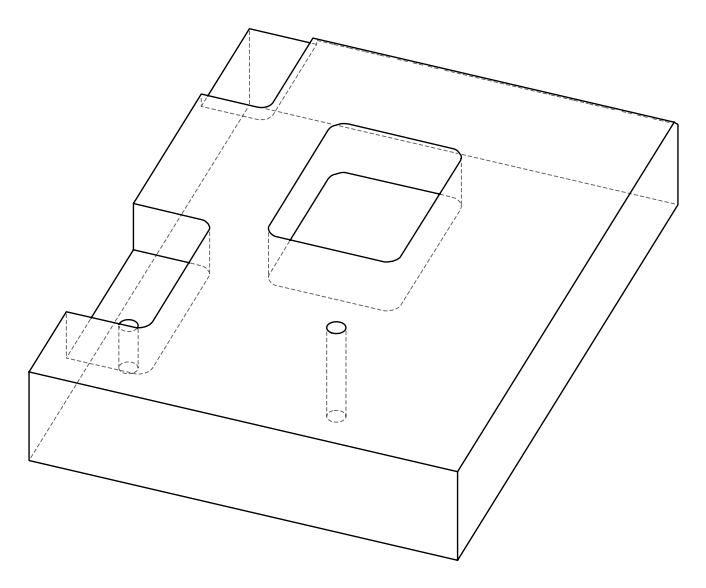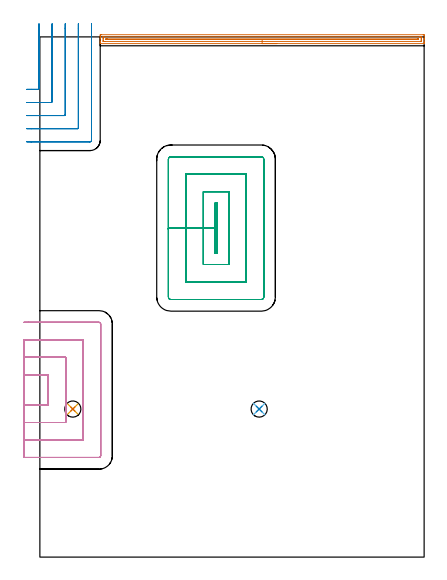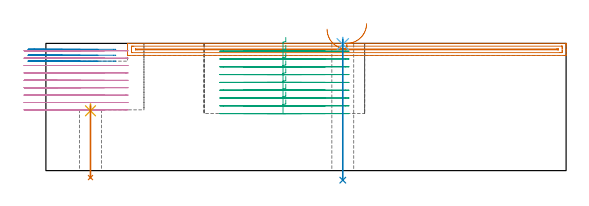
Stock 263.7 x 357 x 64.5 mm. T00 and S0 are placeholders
(PLAN: 8 operations, 5 tool changes, 39.9 min)
(1 AREA_MILL | FG_CHAMFER_SURFACE | UGT0205_001 | 5.49 min | 4214 mm3)
(2 MILL_CORNER_NOTCH_RECTANGULAR | CORNER_NOTCH_RECTANGULAR | NXT0201_011 | Follow Part, ap 3, ae 75% | 3 min | 28896 mm3)
(3 MILL_RECTANGULAR_POCKET | POCKET_RECTANGULAR_STRAIGHT | NXT0201_012 | Follow Part, ap 4, ae 75% | 15.28 min | 327534 mm3)
(4 MILL_SLOT | SLOT_PARTIAL_RECTANGULAR | NXT0201_012 | Follow Part, ap 4, ae 75% | 15.67 min | 180888 mm3)
(5 SPOT_DRILL | STEP1HOLE | NXT0321_9005460120000 | 0.04 min | 40 mm3)
(6 SPOT_DRILL_1 | STEP1HOLE_1 | NXT0321_9005460120000 | 0.03 min | 34 mm3)
(7 DRILL_THROUGH_HOLE_INTO_CENTER | STEP1HOLE | NXT0301_082 | 0.15 min | 2945 mm3)
(8 DRILL_THROUGH_HOLE_INTO_CENTER_1 | STEP1HOLE_1 | UGT0301_222 | 0.29 min | 6237 mm3)
(TOOL UGT0205_001 | Chamfer Mill 20 x 3 x 45 deg. | D20 FL50 Z2)
(TOOL NXT0201_011 | ENDMILL 12mm [2P460-1200-NA 1630] | D12 FL38 Z6)
(TOOL NXT0201_012 | ENDMILL 16mm [2P460-1600-NA 1630] | D16 FL38 Z6)
(TOOL NXT0321_9005460120000 | NC Spot Drill, 142deg, 12mm, Carbide, Uncoated | D12 PA142 FL30 Z2)
(TOOL NXT0301_082 | Carbide Drill 11.1mm [860.1-1110-033A1-MM 2214] | D11.1 PA140 FL55 Z2)
(TOOL UGT0301_222 | Twist Drill 11.1 mm | D11.1 PA118 FL92 Z2)
(OP 1 AREA_MILL)
G17 G21 G94 G90
T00 M6
G54
G17 G0 G90 X162.55 Y352.4 S1061 M3
G43 Z74.5 H0
G94 G1 X162.512 Z73.628 F250.
X162.398 Z72.763
X162.209 Z71.912
X161.947 Z71.08
X161.613 Z70.274
X161.21 Z69.5
X160.742 Z68.764
X160.21 Z68.072
X159.621 Z67.429
X158.978 Z66.84
X158.286 Z66.308
X157.55 Z65.84
X156.776 Z65.437
X155.97 Z65.103
X155.138 Z64.841
X154.286 Z64.652
X153.422 Z64.538
X152.55 Z64.5
X41.547
X41.41 Y352.406 Z64.493
X41.4 Y352.674 Z64.225
Y353.111 Z63.788
Y353.692 Z63.202
Y355.741 Z61.156
Y356.329 Z60.566
Y356.914 Z59.982
Y357.208 Z59.688
Y357.792 Z59.104
X41.403 Y358.086 Z58.81
X41.41 Y358.491 Z58.405
X41.578 Y358.496 Z58.402
X41.993 Y358.5 Z58.4
X263.107 Y358.499 Z58.401
X263.522 Y358.496 Z58.402
X263.69 Y358.491 Z58.405
X263.7 Y358.086 Z58.81
Y356.329 Z60.566
Y355.741 Z61.157
Y355.45 Z61.447
Y353.692 Z63.202
Y353.111 Z63.788
Y352.814 Z64.085
Y352.673 Z64.226
X263.69 Y352.406 Z64.493
X263.552 Y352.4 Z64.5
X152.55
Y353.814 Z63.086
X44.545
X43.776 Y353.815 Z63.085
X43.651 Y353.816 Z63.084
X43.435 Y353.821 Z63.079
X43.41 Y353.891 Z63.009
X43.404 Y354.06 Z62.84
X43.401 Y354.571 Z62.329
X43.4 Y354.942 Z61.958
Y355.821 Z61.079
X43.401 Y356.329 Z60.571
X43.403 Y356.697 Z60.203
X43.41 Y357.068 Z59.832
X43.422 Y357.08 Z59.82
X43.441 Y357.082 Z59.818
X43.489 Y357.084 Z59.816
X43.584 Y357.085 Z59.815
X43.776 Y357.086 Z59.814
X260.555
X261.324 Y357.085 Z59.815
X261.449 Y357.084 Z59.816
X261.665 Y357.079 Z59.821
X261.69 Y357.009 Z59.891
X261.696 Y356.84 Z60.06
X261.699 Y356.329 Z60.571
X261.7 Y355.958 Z60.942
Y355.079 Z61.821
X261.699 Y354.571 Z62.329
X261.697 Y354.203 Z62.697
X261.69 Y353.832 Z63.068
X261.678 Y353.821 Z63.079
X261.659 Y353.818 Z63.082
X261.611 Y353.816 Z63.084
X261.516 Y353.815 Z63.085
X261.324 Y353.814 Z63.086
X152.55
Y355.228 Z61.672
X45.56 Y355.229 Z61.671
X45.485 Y355.23 Z61.67
X45.426 Y355.233 Z61.667
X45.414 Y355.235 Z61.665
X45.41 Y355.249 Z61.651
X45.405 Y355.293 Z61.607
X45.403 Y355.45 Z61.45
X45.404 Y355.603 Z61.297
X45.409 Y355.655 Z61.245
X45.449 Y355.665 Z61.235
X45.56 Y355.666 Z61.234
X46.227 Y355.671 Z61.229
X259.54
X259.615 Y355.67 Z61.23
X259.674 Y355.667 Z61.233
X259.686 Y355.665 Z61.235
X259.69 Y355.651 Z61.249
X259.694 Y355.607 Z61.293
X259.697 Y355.45 Z61.45
X259.696 Y355.297 Z61.603
X259.691 Y355.245 Z61.655
X259.651 Y355.235 Z61.665
X259.54 Y355.234 Z61.666
X258.873 Y355.229 Z61.671
X152.55 Y355.228 Z61.672
X151.678 Z61.71
X150.814 Z61.823
X149.962 Z62.012
X149.13 Z62.275
X148.324 Z62.608
X147.55 Z63.011
X146.814 Z63.48
X146.122 Z64.011
X145.479 Z64.6
X144.89 Z65.244
X144.358 Z65.936
X143.89 Z66.672
X143.487 Z67.445
X143.153 Z68.251
X142.891 Z69.083
X142.702 Z69.935
X142.588 Z70.8
X142.55 Z71.672
G0 Z74.5
M5
M2
(OP 2 MILL_CORNER_NOTCH_RECTANGULAR)
G17 G21 G94 G90
T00 M6
G54
G17 G0 G90 X-9. Y321. S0 M3
G43 Z74.5 H1
Z61.5
G94 G1 X-6. F250.
X-1.196 F500.
G3 X-0.6 Y321.596 R0.6
G1 Y362.97
Y365.97 F250.
G0 Z74.5
X-9. Y312.
Z61.5
G1 X-6.
X7.804 F500.
G3 X8.4 Y312.596 R0.6
G1 Y363.
Y366. F250.
G0 Z74.5
X-9. Y303.
Z61.5
G1 X-6.
X16.804 F500.
G3 X17.4 Y303.596 R0.6
G1 Y363.
Y366. F250.
G0 Z74.5
X-9. Y294.
Z61.5
G1 X-6.
X25.803 F500.
G3 X26.4 Y294.597 R0.6
G1 Y363.
Y366. F250.
G0 Z74.5
X-9. Y285.
Z61.5
G1 X-6.
X34.4 F500.
G3 X35.4 Y286. R1.
G1 Y363.
Y366. F250.
G0 Z74.5
X-9. Y321.
Z58.5
G1 X-6.
X-1.196 F500.
G3 X-0.6 Y321.596 R0.6
G1 Y362.97
Y365.97 F250.
G0 Z74.5
X-9. Y312.
Z58.5
G1 X-6.
X7.804 F500.
G3 X8.4 Y312.596 R0.6
G1 Y363.
Y366. F250.
G0 Z74.5
X-9. Y303.
Z58.5
G1 X-6.
X16.804 F500.
G3 X17.4 Y303.596 R0.6
G1 Y363.
Y366. F250.
G0 Z74.5
X-9. Y294.
Z58.5
G1 X-6.
X25.803 F500.
G3 X26.4 Y294.597 R0.6
G1 Y363.
Y366. F250.
G0 Z74.5
X-9. Y285.
Z58.5
G1 X-6.
X34.4 F500.
G3 X35.4 Y286. R1.
G1 Y363.
Y366. F250.
G0 Z74.5
X-9. Y321.
Z55.5
G1 X-6.
X-1.196 F500.
G3 X-0.6 Y321.596 R0.6
G1 Y362.97
Y365.97 F250.
G0 Z74.5
X-9. Y312.
Z55.5
G1 X-6.
X7.804 F500.
G3 X8.4 Y312.596 R0.6
G1 Y363.
Y366. F250.
G0 Z74.5
X-9. Y303.
Z55.5
G1 X-6.
X16.804 F500.
G3 X17.4 Y303.596 R0.6
G1 Y363.
Y366. F250.
G0 Z74.5
X-9. Y294.
Z55.5
G1 X-6.
X25.803 F500.
G3 X26.4 Y294.597 R0.6
G1 Y363.
Y366. F250.
G0 Z74.5
X-9. Y285.
Z55.5
G1 X-6.
X34.4 F500.
G3 X35.4 Y286. R1.
G1 Y363.
Y366. F250.
G0 Z74.5
M5
M2
(OP 3 MILL_RECTANGULAR_POCKET)
G17 G21 G94 G90
T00 M6
G54
G17 G0 G90 X121.6 Y235.242 S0 M3
G43 Z74.5 H1
Z67.5
G94 G1 Y242.8 Z65.475 F250.
X120.2 Z65.099
Y225.8 Z60.544
Y208.8 F500.
X121.6
Y242.8
X120.2
Y225.8
X112.2
Y200.8
X129.6
Y250.8
X112.2
Y225.8
X100.2
Y188.8
X141.6
Y262.8
X100.2
Y225.8
X88.2
Y178.5
G3 X89.9 Y176.8 R1.7
G1 X151.9
G3 X153.6 Y178.5 R1.7
G1 Y273.1
G3 X151.9 Y274.8 R1.7
G1 X89.9
G3 X88.2 Y273.1 R1.7
G1 Y225.8
Y224.8
G0 X121.6 Y235.242 Z63.544
G1 Y242.8 Z61.519 F250.
X120.2 Z61.144
Y225.8 Z56.589
Y208.8 F500.
X121.6
Y242.8
X120.2
Y225.8
X112.2
Y200.8
X129.6
Y250.8
X112.2
Y225.8
X100.2
Y188.8
X141.6
Y262.8
X100.2
Y225.8
X88.2
Y178.5
G3 X89.9 Y176.8 R1.7
G1 X151.9
G3 X153.6 Y178.5 R1.7
G1 Y273.1
G3 X151.9 Y274.8 R1.7
G1 X89.9
G3 X88.2 Y273.1 R1.7
G1 Y225.8
Y224.8
G0 X121.6 Y235.242 Z59.589
G1 Y242.8 Z57.564 F250.
X120.2 Z57.188
Y225.8 Z52.633
Y208.8 F500.
X121.6
Y242.8
X120.2
Y225.8
X112.2
Y200.8
X129.6
Y250.8
X112.2
Y225.8
X100.2
Y188.8
X141.6
Y262.8
X100.2
Y225.8
X88.2
Y178.5
G3 X89.9 Y176.8 R1.7
G1 X151.9
G3 X153.6 Y178.5 R1.7
G1 Y273.1
G3 X151.9 Y274.8 R1.7
G1 X89.9
G3 X88.2 Y273.1 R1.7
G1 Y225.8
Y224.8
G0 X121.6 Y235.242 Z55.633
G1 Y242.8 Z53.608 F250.
X120.2 Z53.233
Y225.8 Z48.678
Y208.8 F500.
X121.6
Y242.8
X120.2
Y225.8
X112.2
Y200.8
X129.6
Y250.8
X112.2
Y225.8
X100.2
Y188.8
X141.6
Y262.8
X100.2
Y225.8
X88.2
Y178.5
G3 X89.9 Y176.8 R1.7
G1 X151.9
G3 X153.6 Y178.5 R1.7
G1 Y273.1
G3 X151.9 Y274.8 R1.7
G1 X89.9
G3 X88.2 Y273.1 R1.7
G1 Y225.8
Y224.8
G0 X121.6 Y235.242 Z51.678
G1 Y242.8 Z49.652 F250.
X120.2 Z49.277
Y225.8 Z44.722
Y208.8 F500.
X121.6
Y242.8
X120.2
Y225.8
X112.2
Y200.8
X129.6
Y250.8
X112.2
Y225.8
X100.2
Y188.8
X141.6
Y262.8
X100.2
Y225.8
X88.2
Y178.5
G3 X89.9 Y176.8 R1.7
G1 X151.9
G3 X153.6 Y178.5 R1.7
G1 Y273.1
G3 X151.9 Y274.8 R1.7
G1 X89.9
G3 X88.2 Y273.1 R1.7
G1 Y225.8
Y224.8
G0 X121.6 Y235.242 Z47.722
G1 Y242.8 Z45.697 F250.
X120.2 Z45.322
Y225.8 Z40.767
Y208.8 F500.
X121.6
Y242.8
X120.2
Y225.8
X112.2
Y200.8
X129.6
Y250.8
X112.2
Y225.8
X100.2
Y188.8
X141.6
Y262.8
X100.2
Y225.8
X88.2
Y178.5
G3 X89.9 Y176.8 R1.7
G1 X151.9
G3 X153.6 Y178.5 R1.7
G1 Y273.1
G3 X151.9 Y274.8 R1.7
G1 X89.9
G3 X88.2 Y273.1 R1.7
G1 Y225.8
Y224.8
G0 X121.6 Y235.242 Z43.767
G1 Y242.8 Z41.741 F250.
X120.2 Z41.366
Y225.8 Z36.811
Y208.8 F500.
X121.6
Y242.8
X120.2
Y225.8
X112.2
Y200.8
X129.6
Y250.8
X112.2
Y225.8
X100.2
Y188.8
X141.6
Y262.8
X100.2
Y225.8
X88.2
Y178.5
G3 X89.9 Y176.8 R1.7
G1 X151.9
G3 X153.6 Y178.5 R1.7
G1 Y273.1
G3 X151.9 Y274.8 R1.7
G1 X89.9
G3 X88.2 Y273.1 R1.7
G1 Y225.8
Y224.8
G0 X121.6 Y235.242 Z39.811
G1 Y242.8 Z37.786 F250.
X120.2 Z37.411
Y225.8 Z32.856
Y208.8 F500.
X121.6
Y242.8
X120.2
Y225.8
X112.2
Y200.8
X129.6
Y250.8
X112.2
Y225.8
X100.2
Y188.8
X141.6
Y262.8
X100.2
Y225.8
X88.2
Y178.5
G3 X89.9 Y176.8 R1.7
G1 X151.9
G3 X153.6 Y178.5 R1.7
G1 Y273.1
G3 X151.9 Y274.8 R1.7
G1 X89.9
G3 X88.2 Y273.1 R1.7
G1 Y225.8
Y224.8
G0 X121.6 Y235.242 Z35.856
G1 Y242.8 Z33.83 F250.
X120.2 Z33.455
Y225.8 Z28.9
Y208.8 F500.
X121.6
Y242.8
X120.2
Y225.8
X112.2
Y200.8
X129.6
Y250.8
X112.2
Y225.8
X100.2
Y188.8
X141.6
Y262.8
X100.2
Y225.8
X88.2
Y178.5
G3 X89.9 Y176.8 R1.7
G1 X151.9
G3 X153.6 Y178.5 R1.7
G1 Y273.1
G3 X151.9 Y274.8 R1.7
G1 X89.9
G3 X88.2 Y273.1 R1.7
G1 Y225.8
Y224.8
G0 Z74.5
M5
M2
(OP 4 MILL_SLOT)
G17 G21 G94 G90
T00 M6
G54
G17 G0 G90 X-11. Y104.4 S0 M3
G43 Z74.5 H1
Z60.755
G94 G1 X-8. F250.
X5.7 F500.
Y125.1
X-8.
X-11. F250.
Y92.4
X-8.
X17.7 F500.
Y137.1
X-8.
X-11. F250.
Y80.4
X-8.
X29.7 F500.
Y149.1
X-8.
X-11. F250.
Y68.4
X-8.
X40.6 F500.
G3 X41.7 Y69.5 R1.1
G1 Y160.
G3 X40.6 Y161.1 R1.1
G1 X-8.
X-11. F250.
G0 Y104.4 Z57.011
G1 X-8.
X5.7 F500.
Y125.1
X-8.
X-11. F250.
Y92.4
X-8.
X17.7 F500.
Y137.1
X-8.
X-11. F250.
Y80.4
X-8.
X29.7 F500.
Y149.1
X-8.
X-11. F250.
Y68.4
X-8.
X40.6 F500.
G3 X41.7 Y69.5 R1.1
G1 Y160.
G3 X40.6 Y161.1 R1.1
G1 X-8.
X-11. F250.
G0 Y104.4 Z53.267
G1 X-8.
X5.7 F500.
Y125.1
X-8.
X-11. F250.
Y92.4
X-8.
X17.7 F500.
Y137.1
X-8.
X-11. F250.
Y80.4
X-8.
X29.7 F500.
Y149.1
X-8.
X-11. F250.
Y68.4
X-8.
X40.6 F500.
G3 X41.7 Y69.5 R1.1
G1 Y160.
G3 X40.6 Y161.1 R1.1
G1 X-8.
X-11. F250.
G0 Y104.4 Z49.522
G1 X-8.
X5.7 F500.
Y125.1
X-8.
X-11. F250.
Y92.4
X-8.
X17.7 F500.
Y137.1
X-8.
X-11. F250.
Y80.4
X-8.
X29.7 F500.
Y149.1
X-8.
X-11. F250.
Y68.4
X-8.
X40.6 F500.
G3 X41.7 Y69.5 R1.1
G1 Y160.
G3 X40.6 Y161.1 R1.1
G1 X-8.
X-11. F250.
G0 Y104.4 Z45.778
G1 X-8.
X5.7 F500.
Y125.1
X-8.
X-11. F250.
Y92.4
X-8.
X17.7 F500.
Y137.1
X-8.
X-11. F250.
Y80.4
X-8.
X29.7 F500.
Y149.1
X-8.
X-11. F250.
Y68.4
X-8.
X40.6 F500.
G3 X41.7 Y69.5 R1.1
G1 Y160.
G3 X40.6 Y161.1 R1.1
G1 X-8.
X-11. F250.
G0 Y104.4 Z42.033
G1 X-8.
X5.7 F500.
Y125.1
X-8.
X-11. F250.
Y92.4
X-8.
X17.7 F500.
Y137.1
X-8.
X-11. F250.
Y80.4
X-8.
X29.7 F500.
Y149.1
X-8.
X-11. F250.
Y68.4
X-8.
X40.6 F500.
G3 X41.7 Y69.5 R1.1
G1 Y160.
G3 X40.6 Y161.1 R1.1
G1 X-8.
X-11. F250.
G0 Y104.4 Z38.289
G1 X-8.
X5.7 F500.
Y125.1
X-8.
X-11. F250.
Y92.4
X-8.
X17.7 F500.
Y137.1
X-8.
X-11. F250.
Y80.4
X-8.
X29.7 F500.
Y149.1
X-8.
X-11. F250.
Y68.4
X-8.
X40.6 F500.
G3 X41.7 Y69.5 R1.1
G1 Y160.
G3 X40.6 Y161.1 R1.1
G1 X-8.
X-11. F250.
G0 Y104.4 Z34.544
G1 X-8.
X5.7 F500.
Y125.1
X-8.
X-11. F250.
Y92.4
X-8.
X17.7 F500.
Y137.1
X-8.
X-11. F250.
Y80.4
X-8.
X29.7 F500.
Y149.1
X-8.
X-11. F250.
Y68.4
X-8.
X40.6 F500.
G3 X41.7 Y69.5 R1.1
G1 Y160.
G3 X40.6 Y161.1 R1.1
G1 X-8.
X-11. F250.
G0 Y104.4 Z30.8
G1 X-8.
X5.7 F500.
Y125.1
X-8.
X-11. F250.
Y92.4
X-8.
X17.7 F500.
Y137.1
X-8.
X-11. F250.
Y80.4
X-8.
X29.7 F500.
Y149.1
X-8.
X-11. F250.
Y68.4
X-8.
X40.6 F500.
G3 X41.7 Y69.5 R1.1
G1 Y160.
G3 X40.6 Y161.1 R1.1
G1 X-8.
X-11. F250.
G0 Z74.5
M5
M2
(OP 5 SPOT_DRILL)
G17 G21 G94 G90
T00 M6
G54
G17 G0 G90 X22.6 Y101.6 S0 M3
G43 Z74.5 H0
G94 G81 G98 Z30.322 F250. R33.8
G80
M5
M2
(OP 6 SPOT_DRILL_1)
G17 G21 G94 G90
T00 M6
G54
G17 G0 G90 X150.5 Y101.6 S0 M3
G43 Z74.5 H0
G94 G81 G98 Z64.022 F250. R67.5
G80
M5
M2
(OP 7 DRILL_THROUGH_HOLE_INTO_CENTER)
G17 G21 G94 G90
T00 M6
G54
G17 G0 G90 X22.6 Y101.6 S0 M3
G43 Z74.5 H1
G94 G73 G98 Z-3.52 F250. Q8.58 R32.8
G80
M5
M2
(OP 8 DRILL_THROUGH_HOLE_INTO_CENTER_1)
G17 G21 G94 G90
T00 M6
G54
G17 G0 G90 X150.5 Y101.6 S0 M3
G43 Z74.5 H0
G94 G73 G98 Z-4.835 F250. Q9.905 R66.5
G80
M5
M2
